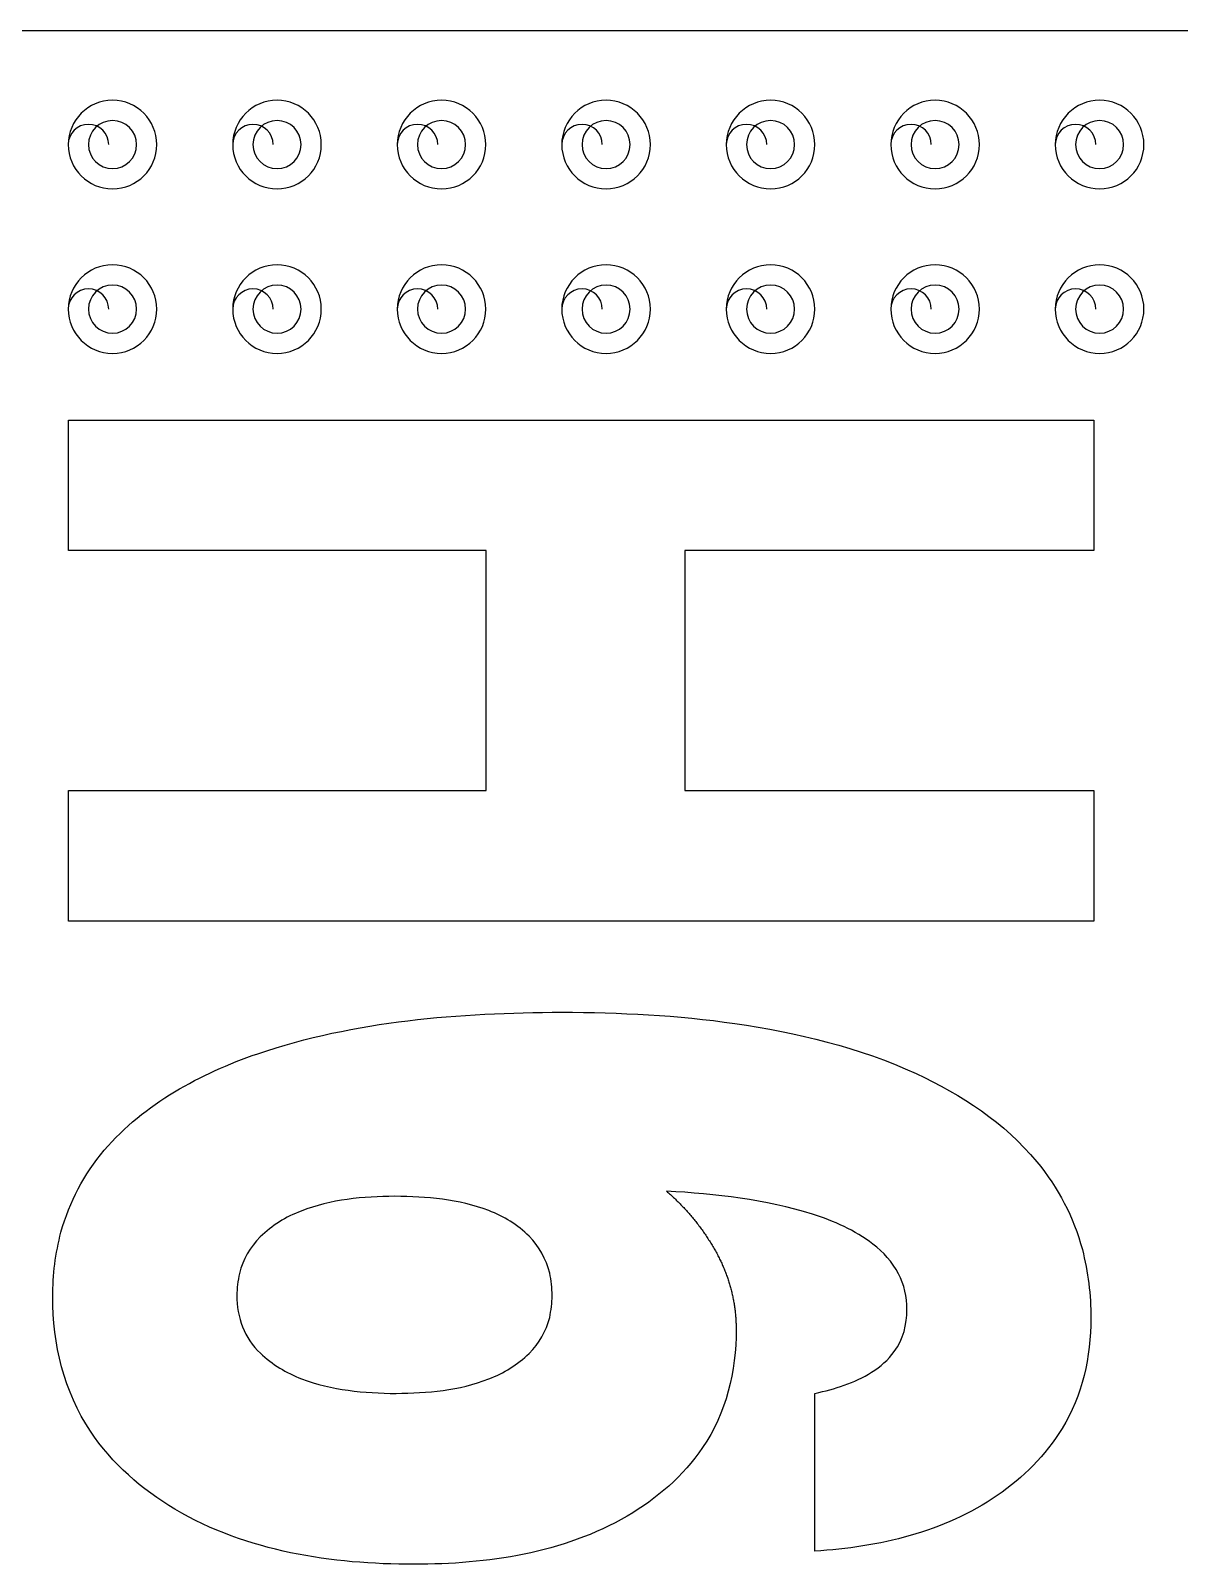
# Model space of a CAD drawing. Header units: millimetres. Extents: x -26.5 to 28.9, y -30 to 30.
# Drawn here: x -6.4 to -1.86, y 3.74 to 9.8 of the extents above; entities that cross this region are included whole.
import ezdxf

# ---------------------------------------------------------------- set-up
doc = ezdxf.new("R2010")
doc.units = ezdxf.units.MM
doc.layers.add('Feature', color=7, linetype='CONTINUOUS')

msp = doc.modelspace()

# ---------------------------------------------------------------- linework, layer by layer
at = {"layer": 'Feature'}
for p, q in [((3.5, 9.8, 2.72), (-10.5, 9.8, 2.72)), ((3.5, 9.8, 1.72), (-10.5, 9.8, 1.72)), ((3.5, 9.8, 2.72), (-10.5, 9.8, 2.72)), ((3.5, 9.8, 1.72), (-10.5, 9.8, 1.72)), ((-6.25, 9.35, 1.68), (-6.25, 9.35, 1.72)), ((-6.25, 9.35, 1.68), (-6.25, 9.35, 1.72)), ((-5.9, 9.35, 1.68), (-5.9, 9.35, 1.72)), ((-5.9, 9.35, 1.68), (-5.9, 9.35, 1.72)), ((-5.6, 9.35, 1.68), (-5.6, 9.35, 1.72)), ((-5.6, 9.35, 1.68), (-5.6, 9.35, 1.72)), ((-5.25, 9.35, 1.68), (-5.25, 9.35, 1.72)), ((-5.25, 9.35, 1.68), (-5.25, 9.35, 1.72)), ((-4.95, 9.35, 1.68), (-4.95, 9.35, 1.72)), ((-4.95, 9.35, 1.68), (-4.95, 9.35, 1.72)), ((-4.6, 9.35, 1.68), (-4.6, 9.35, 1.72)), ((-4.6, 9.35, 1.68), (-4.6, 9.35, 1.72)), ((-4.3, 9.35, 1.68), (-4.3, 9.35, 1.72)), ((-4.3, 9.35, 1.68), (-4.3, 9.35, 1.72)), ((-3.95, 9.35, 1.68), (-3.95, 9.35, 1.72)), ((-3.95, 9.35, 1.68), (-3.95, 9.35, 1.72)), ((-3.65, 9.35, 1.68), (-3.65, 9.35, 1.72)), ((-3.65, 9.35, 1.68), (-3.65, 9.35, 1.72)), ((-3.3, 9.35, 1.68), (-3.3, 9.35, 1.72)), ((-3.3, 9.35, 1.68), (-3.3, 9.35, 1.72)), ((-3, 9.35, 1.68), (-3, 9.35, 1.72)), ((-3, 9.35, 1.68), (-3, 9.35, 1.72)), ((-2.65, 9.35, 1.68), (-2.65, 9.35, 1.72)), ((-2.65, 9.35, 1.68), (-2.65, 9.35, 1.72)), ((-2.35, 9.35, 1.68), (-2.35, 9.35, 1.72)), ((-2.35, 9.35, 1.68), (-2.35, 9.35, 1.72)), ((-2, 9.35, 1.68), (-2, 9.35, 1.72)), ((-2, 9.35, 1.68), (-2, 9.35, 1.72)), ((-6.25, 8.7, 1.68), (-6.25, 8.7, 1.72)), ((-6.25, 8.7, 1.68), (-6.25, 8.7, 1.72)), ((-5.9, 8.7, 1.68), (-5.9, 8.7, 1.72)), ((-5.9, 8.7, 1.68), (-5.9, 8.7, 1.72)), ((-5.6, 8.7, 1.68), (-5.6, 8.7, 1.72)), ((-5.6, 8.7, 1.68), (-5.6, 8.7, 1.72)), ((-5.25, 8.7, 1.68), (-5.25, 8.7, 1.72)), ((-5.25, 8.7, 1.68), (-5.25, 8.7, 1.72)), ((-4.95, 8.7, 1.68), (-4.95, 8.7, 1.72)), ((-4.95, 8.7, 1.68), (-4.95, 8.7, 1.72)), ((-4.6, 8.7, 1.68), (-4.6, 8.7, 1.72)), ((-4.6, 8.7, 1.68), (-4.6, 8.7, 1.72)), ((-4.3, 8.7, 1.68), (-4.3, 8.7, 1.72)), ((-4.3, 8.7, 1.68), (-4.3, 8.7, 1.72)), ((-3.95, 8.7, 1.68), (-3.95, 8.7, 1.72)), ((-3.95, 8.7, 1.68), (-3.95, 8.7, 1.72)), ((-3.65, 8.7, 1.68), (-3.65, 8.7, 1.72)), ((-3.65, 8.7, 1.68), (-3.65, 8.7, 1.72)), ((-3.3, 8.7, 1.68), (-3.3, 8.7, 1.72)), ((-3.3, 8.7, 1.68), (-3.3, 8.7, 1.72)), ((-3, 8.7, 1.68), (-3, 8.7, 1.72)), ((-3, 8.7, 1.68), (-3, 8.7, 1.72)), ((-2.65, 8.7, 1.68), (-2.65, 8.7, 1.72)), ((-2.65, 8.7, 1.68), (-2.65, 8.7, 1.72)), ((-2.35, 8.7, 1.68), (-2.35, 8.7, 1.72)), ((-2.35, 8.7, 1.68), (-2.35, 8.7, 1.72)), ((-2, 8.7, 1.68), (-2, 8.7, 1.72)), ((-2, 8.7, 1.68), (-2, 8.7, 1.72)), ((-6.2483, 7.74637, 2.72), (-6.2483, 8.26098, 2.72)), ((-6.2483, 8.26098, 2.72), (-2.1983, 8.26098, 2.72)), ((-6.2483, 7.74637, 2.72), (-6.2483, 8.26098, 2.72)), ((-6.2483, 7.74637, 2.67), (-6.2483, 8.26098, 2.67)), ((-6.2483, 8.26098, 2.67), (-6.2483, 8.26098, 2.72)), ((-6.2483, 8.26098, 2.72), (-2.1983, 8.26098, 2.72)), ((-6.2483, 8.26098, 2.67), (-6.2483, 8.26098, 2.72)), ((-6.2483, 8.26098, 2.67), (-2.1983, 8.26098, 2.67)), ((-6.2483, 8.26098, 2.67), (-2.1983, 8.26098, 2.67)), ((-6.2483, 7.74637, 2.67), (-6.2483, 8.26098, 2.67)), ((-2.1983, 8.26098, 2.72), (-2.1983, 7.74637, 2.72)), ((-2.1983, 8.26098, 2.67), (-2.1983, 8.26098, 2.72)), ((-2.1983, 8.26098, 2.72), (-2.1983, 7.74637, 2.72)), ((-2.1983, 8.26098, 2.67), (-2.1983, 8.26098, 2.72)), ((-2.1983, 8.26098, 2.67), (-2.1983, 7.74637, 2.67)), ((-2.1983, 8.26098, 2.67), (-2.1983, 7.74637, 2.67)), ((-4.59902, 7.74637, 2.72), (-6.2483, 7.74637, 2.72)), ((-4.59902, 7.74637, 2.72), (-6.2483, 7.74637, 2.72)), ((-4.59902, 7.74637, 2.67), (-6.2483, 7.74637, 2.67)), ((-6.2483, 7.74637, 2.67), (-6.2483, 7.74637, 2.72)), ((-6.2483, 7.74637, 2.67), (-6.2483, 7.74637, 2.72)), ((-4.59902, 7.74637, 2.67), (-6.2483, 7.74637, 2.67)), ((-4.59902, 6.7983, 2.72), (-4.59902, 7.74637, 2.72)), ((-4.59902, 6.7983, 2.72), (-4.59902, 7.74637, 2.72)), ((-4.59902, 6.7983, 2.67), (-4.59902, 7.74637, 2.67)), ((-4.59902, 7.74637, 2.67), (-4.59902, 7.74637, 2.72)), ((-4.59902, 7.74637, 2.67), (-4.59902, 7.74637, 2.72)), ((-4.59902, 6.7983, 2.67), (-4.59902, 7.74637, 2.67)), ((-2.1983, 7.74637, 2.72), (-3.81412, 7.74637, 2.72)), ((-3.81412, 7.74637, 2.72), (-3.81412, 6.7983, 2.72)), ((-2.1983, 7.74637, 2.72), (-3.81412, 7.74637, 2.72)), ((-2.1983, 7.74637, 2.67), (-3.81412, 7.74637, 2.67)), ((-3.81412, 7.74637, 2.67), (-3.81412, 7.74637, 2.72)), ((-3.81412, 7.74637, 2.72), (-3.81412, 6.7983, 2.72)), ((-3.81412, 7.74637, 2.67), (-3.81412, 7.74637, 2.72)), ((-3.81412, 7.74637, 2.67), (-3.81412, 6.7983, 2.67)), ((-3.81412, 7.74637, 2.67), (-3.81412, 6.7983, 2.67)), ((-2.1983, 7.74637, 2.67), (-3.81412, 7.74637, 2.67)), ((-2.1983, 7.74637, 2.67), (-2.1983, 7.74637, 2.72)), ((-2.1983, 7.74637, 2.67), (-2.1983, 7.74637, 2.72)), ((-6.2483, 6.28201, 2.72), (-6.2483, 6.7983, 2.72)), ((-6.2483, 6.7983, 2.72), (-4.59902, 6.7983, 2.72)), ((-6.2483, 6.28201, 2.72), (-6.2483, 6.7983, 2.72)), ((-6.2483, 6.28201, 2.67), (-6.2483, 6.7983, 2.67)), ((-6.2483, 6.7983, 2.67), (-6.2483, 6.7983, 2.72)), ((-6.2483, 6.7983, 2.72), (-4.59902, 6.7983, 2.72)), ((-6.2483, 6.7983, 2.67), (-6.2483, 6.7983, 2.72)), ((-6.2483, 6.7983, 2.67), (-4.59902, 6.7983, 2.67)), ((-6.2483, 6.7983, 2.67), (-4.59902, 6.7983, 2.67)), ((-6.2483, 6.28201, 2.67), (-6.2483, 6.7983, 2.67)), ((-4.59902, 6.7983, 2.67), (-4.59902, 6.7983, 2.72)), ((-4.59902, 6.7983, 2.67), (-4.59902, 6.7983, 2.72)), ((-3.81412, 6.7983, 2.72), (-2.1983, 6.7983, 2.72)), ((-3.81412, 6.7983, 2.67), (-3.81412, 6.7983, 2.72)), ((-3.81412, 6.7983, 2.72), (-2.1983, 6.7983, 2.72)), ((-3.81412, 6.7983, 2.67), (-3.81412, 6.7983, 2.72)), ((-3.81412, 6.7983, 2.67), (-2.1983, 6.7983, 2.67)), ((-3.81412, 6.7983, 2.67), (-2.1983, 6.7983, 2.67)), ((-2.1983, 6.7983, 2.72), (-2.1983, 6.28201, 2.72)), ((-2.1983, 6.7983, 2.67), (-2.1983, 6.7983, 2.72)), ((-2.1983, 6.7983, 2.72), (-2.1983, 6.28201, 2.72)), ((-2.1983, 6.7983, 2.67), (-2.1983, 6.7983, 2.72)), ((-2.1983, 6.7983, 2.67), (-2.1983, 6.28201, 2.67)), ((-2.1983, 6.7983, 2.67), (-2.1983, 6.28201, 2.67)), ((-2.1983, 6.28201, 2.72), (-6.2483, 6.28201, 2.72)), ((-2.1983, 6.28201, 2.72), (-6.2483, 6.28201, 2.72)), ((-2.1983, 6.28201, 2.67), (-6.2483, 6.28201, 2.67)), ((-6.2483, 6.28201, 2.67), (-6.2483, 6.28201, 2.72)), ((-6.2483, 6.28201, 2.67), (-6.2483, 6.28201, 2.72)), ((-2.1983, 6.28201, 2.67), (-6.2483, 6.28201, 2.67)), ((-2.1983, 6.28201, 2.67), (-2.1983, 6.28201, 2.72)), ((-2.1983, 6.28201, 2.67), (-2.1983, 6.28201, 2.72)), ((-4.29986, 5.92249, 2.67), (-4.29986, 5.92249, 2.72)), ((-4.29986, 5.92249, 2.67), (-4.29986, 5.92249, 2.72)), ((-3.8861, 5.21585, 2.67), (-3.8861, 5.21585, 2.72)), ((-3.8861, 5.21585, 2.67), (-3.8861, 5.21585, 2.72)), ((-4.95945, 5.19557, 2.67), (-4.95945, 5.19557, 2.72)), ((-4.95945, 5.19557, 2.67), (-4.95945, 5.19557, 2.72)), ((-6.31107, 4.79884, 2.67), (-6.31107, 4.79884, 2.72)), ((-6.31107, 4.79884, 2.67), (-6.31107, 4.79884, 2.72)), ((-5.58415, 4.8029, 2.67), (-5.58415, 4.8029, 2.72)), ((-5.58415, 4.8029, 2.67), (-5.58415, 4.8029, 2.72)), ((-4.33799, 4.8029, 2.67), (-4.33799, 4.8029, 2.72)), ((-4.33799, 4.8029, 2.67), (-4.33799, 4.8029, 2.72)), ((-2.93607, 4.74854, 2.67), (-2.93607, 4.74854, 2.72)), ((-2.93607, 4.74854, 2.67), (-2.93607, 4.74854, 2.72)), ((-3.61107, 4.66903, 2.67), (-3.61107, 4.66903, 2.72)), ((-3.61107, 4.66903, 2.67), (-3.61107, 4.66903, 2.72)), ((-2.20915, 4.71366, 2.67), (-2.20915, 4.71366, 2.72)), ((-2.20915, 4.71366, 2.67), (-2.20915, 4.71366, 2.72)), ((-4.95458, 4.41672, 2.67), (-4.95458, 4.41672, 2.72)), ((-4.95458, 4.41672, 2.67), (-4.95458, 4.41672, 2.72)), ((-3.29953, 3.79364, 2.72), (-3.29953, 4.41672, 2.72)), ((-3.29953, 3.79364, 2.72), (-3.29953, 4.41672, 2.72)), ((-3.29953, 3.79364, 2.67), (-3.29953, 4.41672, 2.67)), ((-3.29953, 4.41672, 2.67), (-3.29953, 4.41672, 2.72)), ((-3.29953, 4.41672, 2.67), (-3.29953, 4.41672, 2.72)), ((-3.29953, 3.79364, 2.67), (-3.29953, 4.41672, 2.67)), ((-3.29953, 3.79364, 2.67), (-3.29953, 3.79364, 2.72)), ((-3.29953, 3.79364, 2.67), (-3.29953, 3.79364, 2.72)), ((-4.88319, 3.74172, 2.67), (-4.88319, 3.74172, 2.72)), ((-4.88319, 3.74172, 2.67), (-4.88319, 3.74172, 2.72))]:
    msp.add_line(p, q, dxfattribs=at)
for centre, radius, start, end in [((-6.075, 9.35, 1.72), 0.175, 0, 180), ((-6.075, 9.35, 1.68), 0.175, 0, 180), ((-6.075, 9.35, 1.72), 0.175, 0, 180), ((-6.075, 9.35, 1.68), 0.175, 0, 180), ((-5.425, 9.35, 1.72), 0.175, 0, -180), ((-5.425, 9.35, 1.68), 0.175, 0, -180), ((-5.425, 9.35, 1.72), 0.175, 0, -180), ((-5.425, 9.35, 1.68), 0.175, 0, -180), ((-4.775, 9.35, 1.72), 0.175, 0, 180), ((-4.775, 9.35, 1.68), 0.175, 0, 180), ((-4.775, 9.35, 1.72), 0.175, 0, 180), ((-4.775, 9.35, 1.68), 0.175, 0, 180), ((-4.125, 9.35, 1.72), 0.175, 0, 180), ((-4.125, 9.35, 1.68), 0.175, 0, 180), ((-4.125, 9.35, 1.72), 0.175, 0, 180), ((-4.125, 9.35, 1.68), 0.175, 0, 180), ((-3.475, 9.35, 1.72), 0.175, 0, 180), ((-3.475, 9.35, 1.68), 0.175, 0, 180), ((-3.475, 9.35, 1.72), 0.175, 0, 180), ((-3.475, 9.35, 1.68), 0.175, 0, 180), ((-2.825, 9.35, 1.72), 0.175, 0, 180), ((-2.825, 9.35, 1.68), 0.175, 0, 180), ((-2.825, 9.35, 1.72), 0.175, 0, 180), ((-2.825, 9.35, 1.68), 0.175, 0, 180), ((-2.175, 9.35, 1.72), 0.175, 0, 180), ((-2.175, 9.35, 1.68), 0.175, 0, 180), ((-2.175, 9.35, 1.72), 0.175, 0, 180), ((-2.175, 9.35, 1.68), 0.175, 0, 180), ((-6.17, 9.35, 1.68), 0.08, 0, 180), ((-6.17, 9.35, 1.68), 0.08, 0, 180), ((-6.075, 9.35, 1.6), 0.095, 0, 180), ((-6.075, 9.35, 1.6), 0.095, 0, 180), ((-5.98, 9.35, 1.68), 0.08, 0, 0), ((-5.98, 9.35, 1.68), 0.08, 0, 0), ((-5.52, 9.35, 1.68), 0.08, 0, 180), ((-5.52, 9.35, 1.68), 0.08, 0, 180), ((-5.425, 9.35, 1.6), 0.095, 0, -180), ((-5.425, 9.35, 1.6), 0.095, 0, -180), ((-5.33, 9.35, 1.68), 0.08, 0, 0), ((-5.33, 9.35, 1.68), 0.08, 0, 0), ((-4.87, 9.35, 1.68), 0.08, 0, 180), ((-4.87, 9.35, 1.68), 0.08, 0, 180), ((-4.775, 9.35, 1.6), 0.095, 0, 180), ((-4.775, 9.35, 1.6), 0.095, 0, 180), ((-4.68, 9.35, 1.68), 0.08, 0, 0), ((-4.68, 9.35, 1.68), 0.08, 0, 0), ((-4.22, 9.35, 1.68), 0.08, 0, 180), ((-4.22, 9.35, 1.68), 0.08, 0, 180), ((-4.125, 9.35, 1.6), 0.095, 0, 180), ((-4.125, 9.35, 1.6), 0.095, 0, 180), ((-4.03, 9.35, 1.68), 0.08, 0, 0), ((-4.03, 9.35, 1.68), 0.08, 0, 0), ((-3.57, 9.35, 1.68), 0.08, 0, 180), ((-3.57, 9.35, 1.68), 0.08, 0, 180), ((-3.475, 9.35, 1.6), 0.095, 0, 180), ((-3.475, 9.35, 1.6), 0.095, 0, 180), ((-3.38, 9.35, 1.68), 0.08, 0, 0), ((-3.38, 9.35, 1.68), 0.08, 0, 0), ((-2.92, 9.35, 1.68), 0.08, 0, 180), ((-2.92, 9.35, 1.68), 0.08, 0, 180), ((-2.825, 9.35, 1.6), 0.095, 0, 180), ((-2.825, 9.35, 1.6), 0.095, 0, 180), ((-2.73, 9.35, 1.68), 0.08, 0, 0), ((-2.73, 9.35, 1.68), 0.08, 0, 0), ((-2.27, 9.35, 1.68), 0.08, 0, 180), ((-2.27, 9.35, 1.68), 0.08, 0, 180), ((-2.175, 9.35, 1.6), 0.095, 0, 180), ((-2.175, 9.35, 1.6), 0.095, 0, 180), ((-2.08, 9.35, 1.68), 0.08, 0, 0), ((-2.08, 9.35, 1.68), 0.08, 0, 0), ((-6.075, 9.35, 1.68), 0.175, 180, 0), ((-6.075, 9.35, 1.68), 0.175, 180, 0), ((-6.075, 9.35, 1.72), 0.175, 180, 0), ((-6.075, 9.35, 1.72), 0.175, 180, 0), ((-6.075, 9.35, 1.6), 0.095, 180, 0), ((-6.075, 9.35, 1.6), 0.095, 180, 0), ((-5.425, 9.35, 1.68), 0.175, -180, 0), ((-5.425, 9.35, 1.68), 0.175, -180, 0), ((-5.425, 9.35, 1.72), 0.175, -180, 0), ((-5.425, 9.35, 1.72), 0.175, -180, 0), ((-5.425, 9.35, 1.6), 0.095, -180, 0), ((-5.425, 9.35, 1.6), 0.095, -180, 0), ((-4.775, 9.35, 1.68), 0.175, 180, 0), ((-4.775, 9.35, 1.68), 0.175, 180, 0), ((-4.775, 9.35, 1.72), 0.175, 180, 0), ((-4.775, 9.35, 1.72), 0.175, 180, 0), ((-4.775, 9.35, 1.6), 0.095, 180, 0), ((-4.775, 9.35, 1.6), 0.095, 180, 0), ((-4.125, 9.35, 1.68), 0.175, 180, 0), ((-4.125, 9.35, 1.68), 0.175, 180, 0), ((-4.125, 9.35, 1.72), 0.175, 180, 0), ((-4.125, 9.35, 1.72), 0.175, 180, 0), ((-4.125, 9.35, 1.6), 0.095, 180, 0), ((-4.125, 9.35, 1.6), 0.095, 180, 0), ((-3.475, 9.35, 1.68), 0.175, 180, 0), ((-3.475, 9.35, 1.68), 0.175, 180, 0), ((-3.475, 9.35, 1.72), 0.175, 180, 0), ((-3.475, 9.35, 1.72), 0.175, 180, 0), ((-3.475, 9.35, 1.6), 0.095, 180, 0), ((-3.475, 9.35, 1.6), 0.095, 180, 0), ((-2.825, 9.35, 1.68), 0.175, 180, 0), ((-2.825, 9.35, 1.68), 0.175, 180, 0), ((-2.825, 9.35, 1.72), 0.175, 180, 0), ((-2.825, 9.35, 1.72), 0.175, 180, 0), ((-2.825, 9.35, 1.6), 0.095, 180, 0), ((-2.825, 9.35, 1.6), 0.095, 180, 0), ((-2.175, 9.35, 1.68), 0.175, 180, 0), ((-2.175, 9.35, 1.68), 0.175, 180, 0), ((-2.175, 9.35, 1.72), 0.175, 180, 0), ((-2.175, 9.35, 1.72), 0.175, 180, 0), ((-2.175, 9.35, 1.6), 0.095, 180, 0), ((-2.175, 9.35, 1.6), 0.095, 180, 0), ((-6.075, 8.7, 1.72), 0.175, 0, 180), ((-6.075, 8.7, 1.68), 0.175, 0, 180), ((-6.075, 8.7, 1.72), 0.175, 0, 180), ((-6.075, 8.7, 1.68), 0.175, 0, 180), ((-5.425, 8.7, 1.72), 0.175, 0, -180), ((-5.425, 8.7, 1.68), 0.175, 0, -180), ((-5.425, 8.7, 1.72), 0.175, 0, -180), ((-5.425, 8.7, 1.68), 0.175, 0, -180), ((-4.775, 8.7, 1.72), 0.175, 0, 180), ((-4.775, 8.7, 1.68), 0.175, 0, 180), ((-4.775, 8.7, 1.72), 0.175, 0, 180), ((-4.775, 8.7, 1.68), 0.175, 0, 180), ((-4.125, 8.7, 1.72), 0.175, 0, 180), ((-4.125, 8.7, 1.68), 0.175, 0, 180), ((-4.125, 8.7, 1.72), 0.175, 0, 180), ((-4.125, 8.7, 1.68), 0.175, 0, 180), ((-3.475, 8.7, 1.72), 0.175, 0, 180), ((-3.475, 8.7, 1.68), 0.175, 0, 180), ((-3.475, 8.7, 1.72), 0.175, 0, 180), ((-3.475, 8.7, 1.68), 0.175, 0, 180), ((-2.825, 8.7, 1.72), 0.175, 0, 180), ((-2.825, 8.7, 1.68), 0.175, 0, 180), ((-2.825, 8.7, 1.72), 0.175, 0, 180), ((-2.825, 8.7, 1.68), 0.175, 0, 180), ((-2.175, 8.7, 1.72), 0.175, 0, 180), ((-2.175, 8.7, 1.68), 0.175, 0, 180), ((-2.175, 8.7, 1.72), 0.175, 0, 180), ((-2.175, 8.7, 1.68), 0.175, 0, 180), ((-6.075, 8.7, 1.6), 0.095, 0, 180), ((-6.075, 8.7, 1.6), 0.095, 0, 180), ((-5.425, 8.7, 1.6), 0.095, 0, -180), ((-5.425, 8.7, 1.6), 0.095, 0, -180), ((-4.775, 8.7, 1.6), 0.095, 0, 180), ((-4.775, 8.7, 1.6), 0.095, 0, 180), ((-4.125, 8.7, 1.6), 0.095, 0, 180), ((-4.125, 8.7, 1.6), 0.095, 0, 180), ((-3.475, 8.7, 1.6), 0.095, 0, 180), ((-3.475, 8.7, 1.6), 0.095, 0, 180), ((-2.825, 8.7, 1.6), 0.095, 0, 180), ((-2.825, 8.7, 1.6), 0.095, 0, 180), ((-2.175, 8.7, 1.6), 0.095, 0, 180), ((-2.175, 8.7, 1.6), 0.095, 0, 180), ((-6.17, 8.7, 1.68), 0.08, 0, 180), ((-6.17, 8.7, 1.68), 0.08, 0, 180), ((-5.98, 8.7, 1.68), 0.08, 0, 0), ((-5.98, 8.7, 1.68), 0.08, 0, 0), ((-5.52, 8.7, 1.68), 0.08, 0, 180), ((-5.52, 8.7, 1.68), 0.08, 0, 180), ((-5.33, 8.7, 1.68), 0.08, 0, 0), ((-5.33, 8.7, 1.68), 0.08, 0, 0), ((-4.87, 8.7, 1.68), 0.08, 0, 180), ((-4.87, 8.7, 1.68), 0.08, 0, 180), ((-4.68, 8.7, 1.68), 0.08, 0, 0), ((-4.68, 8.7, 1.68), 0.08, 0, 0), ((-4.22, 8.7, 1.68), 0.08, 0, 180), ((-4.22, 8.7, 1.68), 0.08, 0, 180), ((-4.03, 8.7, 1.68), 0.08, 0, 0), ((-4.03, 8.7, 1.68), 0.08, 0, 0), ((-3.57, 8.7, 1.68), 0.08, 0, 180), ((-3.57, 8.7, 1.68), 0.08, 0, 180), ((-3.38, 8.7, 1.68), 0.08, 0, 0), ((-3.38, 8.7, 1.68), 0.08, 0, 0), ((-2.92, 8.7, 1.68), 0.08, 0, 180), ((-2.92, 8.7, 1.68), 0.08, 0, 180), ((-2.73, 8.7, 1.68), 0.08, 0, 0), ((-2.73, 8.7, 1.68), 0.08, 0, 0), ((-2.27, 8.7, 1.68), 0.08, 0, 180), ((-2.27, 8.7, 1.68), 0.08, 0, 180), ((-2.08, 8.7, 1.68), 0.08, 0, 0), ((-2.08, 8.7, 1.68), 0.08, 0, 0), ((-6.075, 8.7, 1.68), 0.175, 180, 0), ((-6.075, 8.7, 1.68), 0.175, 180, 0), ((-6.075, 8.7, 1.72), 0.175, 180, 0), ((-6.075, 8.7, 1.72), 0.175, 180, 0), ((-6.075, 8.7, 1.6), 0.095, 180, 0), ((-6.075, 8.7, 1.6), 0.095, 180, 0), ((-5.425, 8.7, 1.68), 0.175, -180, 0), ((-5.425, 8.7, 1.68), 0.175, -180, 0), ((-5.425, 8.7, 1.72), 0.175, -180, 0), ((-5.425, 8.7, 1.72), 0.175, -180, 0), ((-5.425, 8.7, 1.6), 0.095, -180, 0), ((-5.425, 8.7, 1.6), 0.095, -180, 0), ((-4.775, 8.7, 1.68), 0.175, 180, 0), ((-4.775, 8.7, 1.68), 0.175, 180, 0), ((-4.775, 8.7, 1.72), 0.175, 180, 0), ((-4.775, 8.7, 1.72), 0.175, 180, 0), ((-4.775, 8.7, 1.6), 0.095, 180, 0), ((-4.775, 8.7, 1.6), 0.095, 180, 0), ((-4.125, 8.7, 1.68), 0.175, 180, 0), ((-4.125, 8.7, 1.68), 0.175, 180, 0), ((-4.125, 8.7, 1.72), 0.175, 180, 0), ((-4.125, 8.7, 1.72), 0.175, 180, 0), ((-4.125, 8.7, 1.6), 0.095, 180, 0), ((-4.125, 8.7, 1.6), 0.095, 180, 0), ((-3.475, 8.7, 1.68), 0.175, 180, 0), ((-3.475, 8.7, 1.68), 0.175, 180, 0), ((-3.475, 8.7, 1.72), 0.175, 180, 0), ((-3.475, 8.7, 1.72), 0.175, 180, 0), ((-3.475, 8.7, 1.6), 0.095, 180, 0), ((-3.475, 8.7, 1.6), 0.095, 180, 0), ((-2.825, 8.7, 1.68), 0.175, 180, 0), ((-2.825, 8.7, 1.68), 0.175, 180, 0), ((-2.825, 8.7, 1.72), 0.175, 180, 0), ((-2.825, 8.7, 1.72), 0.175, 180, 0), ((-2.825, 8.7, 1.6), 0.095, 180, 0), ((-2.825, 8.7, 1.6), 0.095, 180, 0), ((-2.175, 8.7, 1.68), 0.175, 180, 0), ((-2.175, 8.7, 1.68), 0.175, 180, 0), ((-2.175, 8.7, 1.72), 0.175, 180, 0), ((-2.175, 8.7, 1.72), 0.175, 180, 0), ((-2.175, 8.7, 1.6), 0.095, 180, 0), ((-2.175, 8.7, 1.6), 0.095, 180, 0)]:
    msp.add_arc(centre, radius, start, end, dxfattribs=at)
for points, degree, knots in [([(-6.31107, 4.79884, 2.72), (-6.31128, 4.88521, 2.72), (-6.30046, 4.97013, 2.72), (-6.27862, 5.05359, 2.72), (-6.24509, 5.17386, 2.72), (-6.18803, 5.28176, 2.72), (-6.10743, 5.3773, 2.72), (-5.94978, 5.5624, 2.72), (-5.72812, 5.68012, 2.72), (-5.50139, 5.75861, 2.72), (-5.11562, 5.88968, 2.72), (-4.70467, 5.92081, 2.72), (-4.29986, 5.92249, 2.72)], 3, [0, 0, 0, 0, 0.100213, 0.100213, 0.100213, 0.243793, 0.243793, 0.243793, 0.525788, 0.525788, 0.525788, 1, 1, 1, 1]), ([(-6.31107, 4.79884, 2.72), (-6.31128, 4.88521, 2.72), (-6.30046, 4.97013, 2.72), (-6.27862, 5.05359, 2.72), (-6.24509, 5.17386, 2.72), (-6.18803, 5.28176, 2.72), (-6.10743, 5.3773, 2.72), (-5.94978, 5.5624, 2.72), (-5.72812, 5.68012, 2.72), (-5.50139, 5.75861, 2.72), (-5.11562, 5.88968, 2.72), (-4.70467, 5.92081, 2.72), (-4.29986, 5.92249, 2.72)], 3, [0, 0, 0, 0, 0.100213, 0.100213, 0.100213, 0.243793, 0.243793, 0.243793, 0.525788, 0.525788, 0.525788, 1, 1, 1, 1]), ([(-6.31107, 4.79884, 2.67), (-6.31128, 4.88521, 2.67), (-6.30046, 4.97013, 2.67), (-6.27862, 5.05359, 2.67), (-6.24509, 5.17386, 2.67), (-6.18803, 5.28176, 2.67), (-6.10743, 5.3773, 2.67), (-5.94978, 5.5624, 2.67), (-5.72812, 5.68012, 2.67), (-5.50139, 5.75861, 2.67), (-5.11562, 5.88968, 2.67), (-4.70467, 5.92081, 2.67), (-4.29986, 5.92249, 2.67)], 3, [0, 0, 0, 0, 0.100213, 0.100213, 0.100213, 0.243793, 0.243793, 0.243793, 0.525788, 0.525788, 0.525788, 1, 1, 1, 1]), ([(-6.31107, 4.79884, 2.67), (-6.31128, 4.88521, 2.67), (-6.30046, 4.97013, 2.67), (-6.27862, 5.05359, 2.67), (-6.24509, 5.17386, 2.67), (-6.18803, 5.28176, 2.67), (-6.10743, 5.3773, 2.67), (-5.94978, 5.5624, 2.67), (-5.72812, 5.68012, 2.67), (-5.50139, 5.75861, 2.67), (-5.11562, 5.88968, 2.67), (-4.70467, 5.92081, 2.67), (-4.29986, 5.92249, 2.67)], 3, [0, 0, 0, 0, 0.100213, 0.100213, 0.100213, 0.243793, 0.243793, 0.243793, 0.525788, 0.525788, 0.525788, 1, 1, 1, 1]), ([(-4.29986, 5.92249, 2.72), (-4.0713, 5.92161, 2.72), (-3.84227, 5.91152, 2.72), (-3.61594, 5.87787, 2.72), (-3.37065, 5.84183, 2.72), (-3.12613, 5.7848, 2.72), (-2.90037, 5.67991, 2.72), (-2.72069, 5.59736, 2.72), (-2.5503, 5.48542, 2.72), (-2.42333, 5.33186, 2.72), (-2.33824, 5.22943, 2.72), (-2.2782, 5.11395, 2.72), (-2.24322, 4.98544, 2.72), (-2.22086, 4.89628, 2.72), (-2.2095, 4.80569, 2.72), (-2.20915, 4.71366, 2.72)], 3, [0, 0, 0, 0, 0.254642, 0.254642, 0.254642, 0.531181, 0.531181, 0.531181, 0.752152, 0.752152, 0.752152, 0.898115, 0.898115, 0.898115, 1, 1, 1, 1]), ([(-4.29986, 5.92249, 2.72), (-4.0713, 5.92161, 2.72), (-3.84227, 5.91152, 2.72), (-3.61594, 5.87787, 2.72), (-3.37065, 5.84183, 2.72), (-3.12613, 5.7848, 2.72), (-2.90037, 5.67991, 2.72), (-2.72069, 5.59736, 2.72), (-2.5503, 5.48542, 2.72), (-2.42333, 5.33186, 2.72), (-2.33824, 5.22943, 2.72), (-2.2782, 5.11395, 2.72), (-2.24322, 4.98544, 2.72), (-2.22086, 4.89628, 2.72), (-2.2095, 4.80569, 2.72), (-2.20915, 4.71366, 2.72)], 3, [0, 0, 0, 0, 0.254642, 0.254642, 0.254642, 0.531181, 0.531181, 0.531181, 0.752152, 0.752152, 0.752152, 0.898115, 0.898115, 0.898115, 1, 1, 1, 1]), ([(-4.29986, 5.92249, 2.67), (-4.0713, 5.92161, 2.67), (-3.84227, 5.91152, 2.67), (-3.61594, 5.87787, 2.67), (-3.37065, 5.84183, 2.67), (-3.12613, 5.7848, 2.67), (-2.90037, 5.67991, 2.67), (-2.72069, 5.59736, 2.67), (-2.5503, 5.48542, 2.67), (-2.42333, 5.33186, 2.67), (-2.33824, 5.22943, 2.67), (-2.2782, 5.11395, 2.67), (-2.24322, 4.98544, 2.67), (-2.22086, 4.89628, 2.67), (-2.2095, 4.80569, 2.67), (-2.20915, 4.71366, 2.67)], 3, [0, 0, 0, 0, 0.254642, 0.254642, 0.254642, 0.531181, 0.531181, 0.531181, 0.752152, 0.752152, 0.752152, 0.898115, 0.898115, 0.898115, 1, 1, 1, 1]), ([(-4.29986, 5.92249, 2.67), (-4.0713, 5.92161, 2.67), (-3.84227, 5.91152, 2.67), (-3.61594, 5.87787, 2.67), (-3.37065, 5.84183, 2.67), (-3.12613, 5.7848, 2.67), (-2.90037, 5.67991, 2.67), (-2.72069, 5.59736, 2.67), (-2.5503, 5.48542, 2.67), (-2.42333, 5.33186, 2.67), (-2.33824, 5.22943, 2.67), (-2.2782, 5.11395, 2.67), (-2.24322, 4.98544, 2.67), (-2.22086, 4.89628, 2.67), (-2.2095, 4.80569, 2.67), (-2.20915, 4.71366, 2.67)], 3, [0, 0, 0, 0, 0.254642, 0.254642, 0.254642, 0.531181, 0.531181, 0.531181, 0.752152, 0.752152, 0.752152, 0.898115, 0.898115, 0.898115, 1, 1, 1, 1]), ([(-2.93607, 4.74854, 2.72), (-2.93607, 4.79831, 2.72), (-2.94716, 4.84536, 2.72), (-2.96933, 4.88971, 2.72), (-2.9948, 4.93594, 2.72), (-3.0286, 4.97488, 2.72), (-3.07075, 5.00653, 2.72), (-3.14135, 5.0615, 2.72), (-3.22458, 5.09777, 2.72), (-3.30927, 5.12498, 2.72), (-3.4961, 5.18269, 2.72), (-3.69158, 5.20468, 2.72), (-3.8861, 5.21585, 2.72)], 3, [0, 0, 0, 0, 0.12662, 0.12662, 0.12662, 0.261482, 0.261482, 0.261482, 0.493187, 0.493187, 0.493187, 1, 1, 1, 1]), ([(-3.8861, 5.21585, 2.72), (-3.75811, 5.10517, 2.72), (-3.68003, 4.95542, 2.72), (-3.61141, 4.82037, 2.72), (-3.61107, 4.66903, 2.72)], 2, [0, 0, 0, 0.52916, 0.52916, 1, 1, 1]), ([(-2.93607, 4.74854, 2.72), (-2.93607, 4.79831, 2.72), (-2.94716, 4.84536, 2.72), (-2.96933, 4.88971, 2.72), (-2.9948, 4.93594, 2.72), (-3.0286, 4.97488, 2.72), (-3.07075, 5.00653, 2.72), (-3.14135, 5.0615, 2.72), (-3.22458, 5.09777, 2.72), (-3.30927, 5.12498, 2.72), (-3.4961, 5.18269, 2.72), (-3.69158, 5.20468, 2.72), (-3.8861, 5.21585, 2.72)], 3, [0, 0, 0, 0, 0.12662, 0.12662, 0.12662, 0.261482, 0.261482, 0.261482, 0.493187, 0.493187, 0.493187, 1, 1, 1, 1]), ([(-2.93607, 4.74854, 2.67), (-2.93607, 4.79831, 2.67), (-2.94716, 4.84536, 2.67), (-2.96933, 4.88971, 2.67), (-2.9948, 4.93594, 2.67), (-3.0286, 4.97488, 2.67), (-3.07075, 5.00653, 2.67), (-3.14135, 5.0615, 2.67), (-3.22458, 5.09777, 2.67), (-3.30927, 5.12498, 2.67), (-3.4961, 5.18269, 2.67), (-3.69158, 5.20468, 2.67), (-3.8861, 5.21585, 2.67)], 3, [0, 0, 0, 0, 0.12662, 0.12662, 0.12662, 0.261482, 0.261482, 0.261482, 0.493187, 0.493187, 0.493187, 1, 1, 1, 1]), ([(-3.8861, 5.21585, 2.72), (-3.75811, 5.10517, 2.72), (-3.68003, 4.95542, 2.72), (-3.61141, 4.82037, 2.72), (-3.61107, 4.66903, 2.72)], 2, [0, 0, 0, 0.52916, 0.52916, 1, 1, 1]), ([(-3.8861, 5.21585, 2.67), (-3.75811, 5.10517, 2.67), (-3.68003, 4.95542, 2.67), (-3.61141, 4.82037, 2.67), (-3.61107, 4.66903, 2.67)], 2, [0, 0, 0, 0.52916, 0.52916, 1, 1, 1]), ([(-3.8861, 5.21585, 2.67), (-3.75811, 5.10517, 2.67), (-3.68003, 4.95542, 2.67), (-3.61141, 4.82037, 2.67), (-3.61107, 4.66903, 2.67)], 2, [0, 0, 0, 0.52916, 0.52916, 1, 1, 1]), ([(-2.93607, 4.74854, 2.67), (-2.93607, 4.79831, 2.67), (-2.94716, 4.84536, 2.67), (-2.96933, 4.88971, 2.67), (-2.9948, 4.93594, 2.67), (-3.0286, 4.97488, 2.67), (-3.07075, 5.00653, 2.67), (-3.14135, 5.0615, 2.67), (-3.22458, 5.09777, 2.67), (-3.30927, 5.12498, 2.67), (-3.4961, 5.18269, 2.67), (-3.69158, 5.20468, 2.67), (-3.8861, 5.21585, 2.67)], 3, [0, 0, 0, 0, 0.12662, 0.12662, 0.12662, 0.261482, 0.261482, 0.261482, 0.493187, 0.493187, 0.493187, 1, 1, 1, 1]), ([(-4.95945, 5.19557, 2.67), (-5.08454, 5.19441, 2.67), (-5.21187, 5.18336, 2.67), (-5.3294, 5.13715, 2.67), (-5.39064, 5.11431, 2.67), (-5.44473, 5.08023, 2.67), (-5.49166, 5.03493, 2.67), (-5.53202, 4.99413, 2.67), (-5.55933, 4.946, 2.67), (-5.5736, 4.89052, 2.67), (-5.57955, 4.86178, 2.67), (-5.58307, 4.83258, 2.67), (-5.58415, 4.8029, 2.67)], 3, [0, 0, 0, 0, 0.456258, 0.456258, 0.456258, 0.689959, 0.689959, 0.689959, 0.893035, 0.893035, 0.893035, 1, 1, 1, 1]), ([(-4.95945, 5.19557, 2.72), (-5.08454, 5.19441, 2.72), (-5.21187, 5.18336, 2.72), (-5.3294, 5.13715, 2.72), (-5.39064, 5.11431, 2.72), (-5.44473, 5.08023, 2.72), (-5.49166, 5.03493, 2.72), (-5.53202, 4.99413, 2.72), (-5.55933, 4.946, 2.72), (-5.5736, 4.89052, 2.72), (-5.57955, 4.86178, 2.72), (-5.58307, 4.83258, 2.72), (-5.58415, 4.8029, 2.72)], 3, [0, 0, 0, 0, 0.456258, 0.456258, 0.456258, 0.689959, 0.689959, 0.689959, 0.893035, 0.893035, 0.893035, 1, 1, 1, 1]), ([(-4.95945, 5.19557, 2.67), (-5.08454, 5.19441, 2.67), (-5.21187, 5.18336, 2.67), (-5.3294, 5.13715, 2.67), (-5.39064, 5.11431, 2.67), (-5.44473, 5.08023, 2.67), (-5.49166, 5.03493, 2.67), (-5.53202, 4.99413, 2.67), (-5.55933, 4.946, 2.67), (-5.5736, 4.89052, 2.67), (-5.57955, 4.86178, 2.67), (-5.58307, 4.83258, 2.67), (-5.58415, 4.8029, 2.67)], 3, [0, 0, 0, 0, 0.456258, 0.456258, 0.456258, 0.689959, 0.689959, 0.689959, 0.893035, 0.893035, 0.893035, 1, 1, 1, 1]), ([(-4.95945, 5.19557, 2.72), (-5.08454, 5.19441, 2.72), (-5.21187, 5.18336, 2.72), (-5.3294, 5.13715, 2.72), (-5.39064, 5.11431, 2.72), (-5.44473, 5.08023, 2.72), (-5.49166, 5.03493, 2.72), (-5.53202, 4.99413, 2.72), (-5.55933, 4.946, 2.72), (-5.5736, 4.89052, 2.72), (-5.57955, 4.86178, 2.72), (-5.58307, 4.83258, 2.72), (-5.58415, 4.8029, 2.72)], 3, [0, 0, 0, 0, 0.456258, 0.456258, 0.456258, 0.689959, 0.689959, 0.689959, 0.893035, 0.893035, 0.893035, 1, 1, 1, 1]), ([(-4.33799, 4.8029, 2.67), (-4.33865, 4.83313, 2.67), (-4.34189, 4.86288, 2.67), (-4.34773, 4.89214, 2.67), (-4.36183, 4.94772, 2.67), (-4.38887, 4.99613, 2.67), (-4.42886, 5.03736, 2.67), (-4.47484, 5.08253, 2.67), (-4.52812, 5.11633, 2.67), (-4.58868, 5.13878, 2.67), (-4.70656, 5.18474, 2.67), (-4.8343, 5.19365, 2.67), (-4.95945, 5.19557, 2.67)], 3, [0, 0, 0, 0, 0.108831, 0.108831, 0.108831, 0.312274, 0.312274, 0.312274, 0.543061, 0.543061, 0.543061, 1, 1, 1, 1]), ([(-4.33799, 4.8029, 2.72), (-4.33865, 4.83313, 2.72), (-4.34189, 4.86288, 2.72), (-4.34773, 4.89214, 2.72), (-4.36183, 4.94772, 2.72), (-4.38887, 4.99613, 2.72), (-4.42886, 5.03736, 2.72), (-4.47484, 5.08253, 2.72), (-4.52812, 5.11633, 2.72), (-4.58868, 5.13878, 2.72), (-4.70656, 5.18474, 2.72), (-4.8343, 5.19365, 2.72), (-4.95945, 5.19557, 2.72)], 3, [0, 0, 0, 0, 0.108831, 0.108831, 0.108831, 0.312274, 0.312274, 0.312274, 0.543061, 0.543061, 0.543061, 1, 1, 1, 1]), ([(-4.33799, 4.8029, 2.67), (-4.33865, 4.83313, 2.67), (-4.34189, 4.86288, 2.67), (-4.34773, 4.89214, 2.67), (-4.36183, 4.94772, 2.67), (-4.38887, 4.99613, 2.67), (-4.42886, 5.03736, 2.67), (-4.47484, 5.08253, 2.67), (-4.52812, 5.11633, 2.67), (-4.58868, 5.13878, 2.67), (-4.70656, 5.18474, 2.67), (-4.8343, 5.19365, 2.67), (-4.95945, 5.19557, 2.67)], 3, [0, 0, 0, 0, 0.108831, 0.108831, 0.108831, 0.312274, 0.312274, 0.312274, 0.543061, 0.543061, 0.543061, 1, 1, 1, 1]), ([(-4.33799, 4.8029, 2.72), (-4.33865, 4.83313, 2.72), (-4.34189, 4.86288, 2.72), (-4.34773, 4.89214, 2.72), (-4.36183, 4.94772, 2.72), (-4.38887, 4.99613, 2.72), (-4.42886, 5.03736, 2.72), (-4.47484, 5.08253, 2.72), (-4.52812, 5.11633, 2.72), (-4.58868, 5.13878, 2.72), (-4.70656, 5.18474, 2.72), (-4.8343, 5.19365, 2.72), (-4.95945, 5.19557, 2.72)], 3, [0, 0, 0, 0, 0.108831, 0.108831, 0.108831, 0.312274, 0.312274, 0.312274, 0.543061, 0.543061, 0.543061, 1, 1, 1, 1]), ([(-4.88319, 3.74172, 2.72), (-5.20828, 3.74161, 2.72), (-5.54432, 3.79166, 2.72), (-5.82835, 3.95915, 2.72), (-5.95925, 4.03715, 2.72), (-6.07738, 4.13968, 2.72), (-6.16179, 4.26744, 2.72), (-6.2663, 4.42326, 2.72), (-6.312, 4.61269, 2.72), (-6.31107, 4.79884, 2.72)], 3, [0, 0, 0, 0, 0.490927, 0.490927, 0.490927, 0.719918, 0.719918, 0.719918, 1, 1, 1, 1]), ([(-4.88319, 3.74172, 2.72), (-5.20828, 3.74161, 2.72), (-5.54432, 3.79166, 2.72), (-5.82835, 3.95915, 2.72), (-5.95925, 4.03715, 2.72), (-6.07738, 4.13968, 2.72), (-6.16179, 4.26744, 2.72), (-6.2663, 4.42326, 2.72), (-6.312, 4.61269, 2.72), (-6.31107, 4.79884, 2.72)], 3, [0, 0, 0, 0, 0.490927, 0.490927, 0.490927, 0.719918, 0.719918, 0.719918, 1, 1, 1, 1]), ([(-4.88319, 3.74172, 2.67), (-5.20828, 3.74161, 2.67), (-5.54432, 3.79166, 2.67), (-5.82835, 3.95915, 2.67), (-5.95925, 4.03715, 2.67), (-6.07738, 4.13968, 2.67), (-6.16179, 4.26744, 2.67), (-6.2663, 4.42326, 2.67), (-6.312, 4.61269, 2.67), (-6.31107, 4.79884, 2.67)], 3, [0, 0, 0, 0, 0.490927, 0.490927, 0.490927, 0.719918, 0.719918, 0.719918, 1, 1, 1, 1]), ([(-4.88319, 3.74172, 2.67), (-5.20828, 3.74161, 2.67), (-5.54432, 3.79166, 2.67), (-5.82835, 3.95915, 2.67), (-5.95925, 4.03715, 2.67), (-6.07738, 4.13968, 2.67), (-6.16179, 4.26744, 2.67), (-6.2663, 4.42326, 2.67), (-6.312, 4.61269, 2.67), (-6.31107, 4.79884, 2.67)], 3, [0, 0, 0, 0, 0.490927, 0.490927, 0.490927, 0.719918, 0.719918, 0.719918, 1, 1, 1, 1]), ([(-5.58415, 4.8029, 2.67), (-5.58371, 4.71881, 2.67), (-5.55376, 4.63367, 2.67), (-5.49085, 4.57573, 2.67), (-5.44318, 4.53126, 2.67), (-5.38882, 4.49745, 2.67), (-5.32778, 4.47432, 2.67), (-5.20884, 4.42934, 2.67), (-5.0807, 4.41769, 2.67), (-4.95458, 4.41672, 2.67)], 3, [0, 0, 0, 0, 0.305562, 0.305562, 0.305562, 0.539671, 0.539671, 0.539671, 1, 1, 1, 1]), ([(-5.58415, 4.8029, 2.72), (-5.58371, 4.71881, 2.72), (-5.55376, 4.63367, 2.72), (-5.49085, 4.57573, 2.72), (-5.44318, 4.53126, 2.72), (-5.38882, 4.49745, 2.72), (-5.32778, 4.47432, 2.72), (-5.20884, 4.42934, 2.72), (-5.0807, 4.41769, 2.72), (-4.95458, 4.41672, 2.72)], 3, [0, 0, 0, 0, 0.305562, 0.305562, 0.305562, 0.539671, 0.539671, 0.539671, 1, 1, 1, 1]), ([(-5.58415, 4.8029, 2.67), (-5.58371, 4.71881, 2.67), (-5.55376, 4.63367, 2.67), (-5.49085, 4.57573, 2.67), (-5.44318, 4.53126, 2.67), (-5.38882, 4.49745, 2.67), (-5.32778, 4.47432, 2.67), (-5.20884, 4.42934, 2.67), (-5.0807, 4.41769, 2.67), (-4.95458, 4.41672, 2.67)], 3, [0, 0, 0, 0, 0.305562, 0.305562, 0.305562, 0.539671, 0.539671, 0.539671, 1, 1, 1, 1]), ([(-5.58415, 4.8029, 2.72), (-5.58371, 4.71881, 2.72), (-5.55376, 4.63367, 2.72), (-5.49085, 4.57573, 2.72), (-5.44318, 4.53126, 2.72), (-5.38882, 4.49745, 2.72), (-5.32778, 4.47432, 2.72), (-5.20884, 4.42934, 2.72), (-5.0807, 4.41769, 2.72), (-4.95458, 4.41672, 2.72)], 3, [0, 0, 0, 0, 0.305562, 0.305562, 0.305562, 0.539671, 0.539671, 0.539671, 1, 1, 1, 1]), ([(-4.95458, 4.41672, 2.67), (-4.83097, 4.41857, 2.67), (-4.70463, 4.42741, 2.67), (-4.58868, 4.47432, 2.67), (-4.52842, 4.49689, 2.67), (-4.47515, 4.53042, 2.67), (-4.42886, 4.57492, 2.67), (-4.38895, 4.61497, 2.67), (-4.36191, 4.66229, 2.67), (-4.34773, 4.7169, 2.67), (-4.34199, 4.74509, 2.67), (-4.33874, 4.77375, 2.67), (-4.33799, 4.8029, 2.67)], 3, [0, 0, 0, 0, 0.457559, 0.457559, 0.457559, 0.690871, 0.690871, 0.690871, 0.893647, 0.893647, 0.893647, 1, 1, 1, 1]), ([(-4.95458, 4.41672, 2.72), (-4.83097, 4.41857, 2.72), (-4.70463, 4.42741, 2.72), (-4.58868, 4.47432, 2.72), (-4.52842, 4.49689, 2.72), (-4.47515, 4.53042, 2.72), (-4.42886, 4.57492, 2.72), (-4.38895, 4.61497, 2.72), (-4.36191, 4.66229, 2.72), (-4.34773, 4.7169, 2.72), (-4.34199, 4.74509, 2.72), (-4.33874, 4.77375, 2.72), (-4.33799, 4.8029, 2.72)], 3, [0, 0, 0, 0, 0.457559, 0.457559, 0.457559, 0.690871, 0.690871, 0.690871, 0.893647, 0.893647, 0.893647, 1, 1, 1, 1]), ([(-4.95458, 4.41672, 2.67), (-4.83097, 4.41857, 2.67), (-4.70463, 4.42741, 2.67), (-4.58868, 4.47432, 2.67), (-4.52842, 4.49689, 2.67), (-4.47515, 4.53042, 2.67), (-4.42886, 4.57492, 2.67), (-4.38895, 4.61497, 2.67), (-4.36191, 4.66229, 2.67), (-4.34773, 4.7169, 2.67), (-4.34199, 4.74509, 2.67), (-4.33874, 4.77375, 2.67), (-4.33799, 4.8029, 2.67)], 3, [0, 0, 0, 0, 0.457559, 0.457559, 0.457559, 0.690871, 0.690871, 0.690871, 0.893647, 0.893647, 0.893647, 1, 1, 1, 1]), ([(-4.95458, 4.41672, 2.72), (-4.83097, 4.41857, 2.72), (-4.70463, 4.42741, 2.72), (-4.58868, 4.47432, 2.72), (-4.52842, 4.49689, 2.72), (-4.47515, 4.53042, 2.72), (-4.42886, 4.57492, 2.72), (-4.38895, 4.61497, 2.72), (-4.36191, 4.66229, 2.72), (-4.34773, 4.7169, 2.72), (-4.34199, 4.74509, 2.72), (-4.33874, 4.77375, 2.72), (-4.33799, 4.8029, 2.72)], 3, [0, 0, 0, 0, 0.457559, 0.457559, 0.457559, 0.690871, 0.690871, 0.690871, 0.893647, 0.893647, 0.893647, 1, 1, 1, 1]), ([(-3.29953, 4.41672, 2.72), (-3.22182, 4.43464, 2.72), (-3.14349, 4.45689, 2.72), (-3.07561, 4.50028, 2.72), (-3.04053, 4.52182, 2.72), (-3.01079, 4.54914, 2.72), (-2.98637, 4.58223, 2.72), (-2.94997, 4.62963, 2.72), (-2.93679, 4.68991, 2.72), (-2.93607, 4.74854, 2.72)], 3, [0, 0, 0, 0, 0.445998, 0.445998, 0.445998, 0.672148, 0.672148, 0.672148, 1, 1, 1, 1]), ([(-3.29953, 4.41672, 2.72), (-3.22182, 4.43464, 2.72), (-3.14349, 4.45689, 2.72), (-3.07561, 4.50028, 2.72), (-3.04053, 4.52182, 2.72), (-3.01079, 4.54914, 2.72), (-2.98637, 4.58223, 2.72), (-2.94997, 4.62963, 2.72), (-2.93679, 4.68991, 2.72), (-2.93607, 4.74854, 2.72)], 3, [0, 0, 0, 0, 0.445998, 0.445998, 0.445998, 0.672148, 0.672148, 0.672148, 1, 1, 1, 1]), ([(-3.29953, 4.41672, 2.67), (-3.22182, 4.43464, 2.67), (-3.14349, 4.45689, 2.67), (-3.07561, 4.50028, 2.67), (-3.04053, 4.52182, 2.67), (-3.01079, 4.54914, 2.67), (-2.98637, 4.58223, 2.67), (-2.94997, 4.62963, 2.67), (-2.93679, 4.68991, 2.67), (-2.93607, 4.74854, 2.67)], 3, [0, 0, 0, 0, 0.445998, 0.445998, 0.445998, 0.672148, 0.672148, 0.672148, 1, 1, 1, 1]), ([(-3.29953, 4.41672, 2.67), (-3.22182, 4.43464, 2.67), (-3.14349, 4.45689, 2.67), (-3.07561, 4.50028, 2.67), (-3.04053, 4.52182, 2.67), (-3.01079, 4.54914, 2.67), (-2.98637, 4.58223, 2.67), (-2.94997, 4.62963, 2.67), (-2.93679, 4.68991, 2.67), (-2.93607, 4.74854, 2.67)], 3, [0, 0, 0, 0, 0.445998, 0.445998, 0.445998, 0.672148, 0.672148, 0.672148, 1, 1, 1, 1]), ([(-3.61107, 4.66903, 2.72), (-3.61075, 4.50529, 2.72), (-3.65066, 4.33881, 2.72), (-3.74412, 4.20254, 2.72), (-3.81947, 4.09019, 2.72), (-3.92513, 4.00065, 2.72), (-4.04106, 3.93238, 2.72), (-4.29475, 3.78483, 2.72), (-4.59389, 3.74213, 2.72), (-4.88319, 3.74172, 2.72)], 3, [0, 0, 0, 0, 0.27805, 0.27805, 0.27805, 0.506625, 0.506625, 0.506625, 1, 1, 1, 1]), ([(-3.61107, 4.66903, 2.72), (-3.61075, 4.50529, 2.72), (-3.65066, 4.33881, 2.72), (-3.74412, 4.20254, 2.72), (-3.81947, 4.09019, 2.72), (-3.92513, 4.00065, 2.72), (-4.04106, 3.93238, 2.72), (-4.29475, 3.78483, 2.72), (-4.59389, 3.74213, 2.72), (-4.88319, 3.74172, 2.72)], 3, [0, 0, 0, 0, 0.27805, 0.27805, 0.27805, 0.506625, 0.506625, 0.506625, 1, 1, 1, 1]), ([(-3.61107, 4.66903, 2.67), (-3.61075, 4.50529, 2.67), (-3.65066, 4.33881, 2.67), (-3.74412, 4.20254, 2.67), (-3.81947, 4.09019, 2.67), (-3.92513, 4.00065, 2.67), (-4.04106, 3.93238, 2.67), (-4.29475, 3.78483, 2.67), (-4.59389, 3.74213, 2.67), (-4.88319, 3.74172, 2.67)], 3, [0, 0, 0, 0, 0.27805, 0.27805, 0.27805, 0.506625, 0.506625, 0.506625, 1, 1, 1, 1]), ([(-3.61107, 4.66903, 2.67), (-3.61075, 4.50529, 2.67), (-3.65066, 4.33881, 2.67), (-3.74412, 4.20254, 2.67), (-3.81947, 4.09019, 2.67), (-3.92513, 4.00065, 2.67), (-4.04106, 3.93238, 2.67), (-4.29475, 3.78483, 2.67), (-4.59389, 3.74213, 2.67), (-4.88319, 3.74172, 2.67)], 3, [0, 0, 0, 0, 0.27805, 0.27805, 0.27805, 0.506625, 0.506625, 0.506625, 1, 1, 1, 1]), ([(-2.20915, 4.71366, 2.72), (-2.20963, 4.56211, 2.72), (-2.24316, 4.40794, 2.72), (-2.32354, 4.27799, 2.72), (-2.39022, 4.1721, 2.72), (-2.47541, 4.08394, 2.72), (-2.5791, 4.01351, 2.72), (-2.78983, 3.86796, 2.72), (-3.04736, 3.80964, 2.72), (-3.29953, 3.79364, 2.72)], 3, [0, 0, 0, 0, 0.287003, 0.287003, 0.287003, 0.5201, 0.5201, 0.5201, 1, 1, 1, 1]), ([(-2.20915, 4.71366, 2.72), (-2.20963, 4.56211, 2.72), (-2.24316, 4.40794, 2.72), (-2.32354, 4.27799, 2.72), (-2.39022, 4.1721, 2.72), (-2.47541, 4.08394, 2.72), (-2.5791, 4.01351, 2.72), (-2.78983, 3.86796, 2.72), (-3.04736, 3.80964, 2.72), (-3.29953, 3.79364, 2.72)], 3, [0, 0, 0, 0, 0.287003, 0.287003, 0.287003, 0.5201, 0.5201, 0.5201, 1, 1, 1, 1]), ([(-2.20915, 4.71366, 2.67), (-2.20963, 4.56211, 2.67), (-2.24316, 4.40794, 2.67), (-2.32354, 4.27799, 2.67), (-2.39022, 4.1721, 2.67), (-2.47541, 4.08394, 2.67), (-2.5791, 4.01351, 2.67), (-2.78983, 3.86796, 2.67), (-3.04736, 3.80964, 2.67), (-3.29953, 3.79364, 2.67)], 3, [0, 0, 0, 0, 0.287003, 0.287003, 0.287003, 0.5201, 0.5201, 0.5201, 1, 1, 1, 1]), ([(-2.20915, 4.71366, 2.67), (-2.20963, 4.56211, 2.67), (-2.24316, 4.40794, 2.67), (-2.32354, 4.27799, 2.67), (-2.39022, 4.1721, 2.67), (-2.47541, 4.08394, 2.67), (-2.5791, 4.01351, 2.67), (-2.78983, 3.86796, 2.67), (-3.04736, 3.80964, 2.67), (-3.29953, 3.79364, 2.67)], 3, [0, 0, 0, 0, 0.287003, 0.287003, 0.287003, 0.5201, 0.5201, 0.5201, 1, 1, 1, 1])]:
    msp.add_open_spline(points, degree=degree, knots=knots, dxfattribs=at)

doc.saveas('drawing.dxf')
